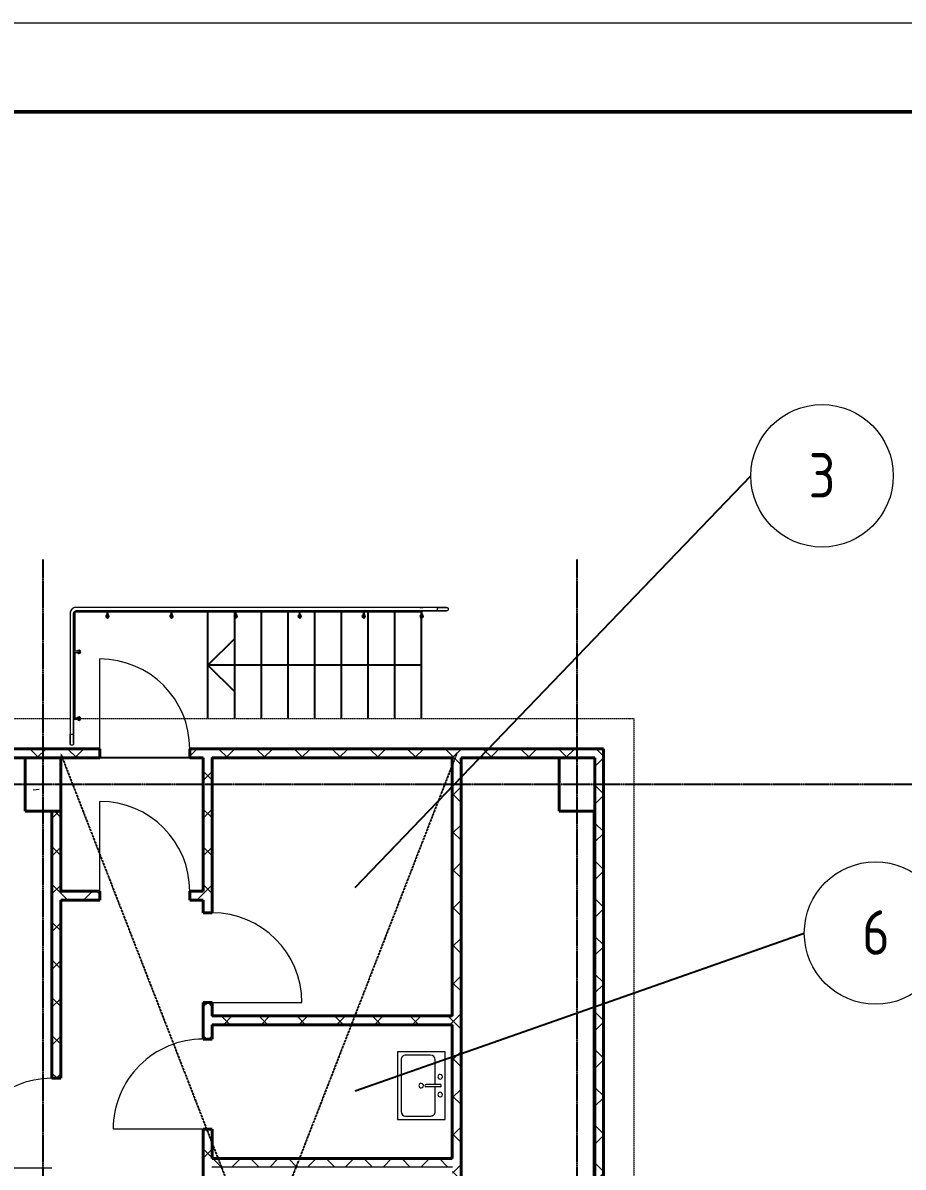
# Model space of a CAD drawing. Header units: millimetres. Extents: x 2140 to 223837, y 2113 to 170313.
# Drawn here: x 105937 to 115827, y 157460 to 170313 of the extents above; entities that cross this region are included whole.
import ezdxf

# ---------------------------------------------------------------- set-up
doc = ezdxf.new("R2010")
doc.units = ezdxf.units.MM
doc.linetypes.add('ADSK_Штриховая_ш3 п1_5', pattern=[4.5, 3, -1.5])
doc.linetypes.add('Линия сетки', pattern=[22.225, 12.7, -3.175, 3.175, -3.175])
for name, color, linetype, lineweight in [('A-AREA-IDEN', 7, 'Continuous', 20), ('A-DOOR', 7, 'Continuous', 18), ('G-ANNO-TTLB', 7, 'Continuous', 30), ('G-ANNO-TTLB-THIN', 7, 'Continuous', 20), ('P-SANR-FIXT', 7, 'Continuous', 18), ('S-COLS', 7, 'Continuous', 18), ('Балясины', 7, 'Continuous', 18), ('Верхние поручни', 7, 'Continuous', 18), ('Ограждение', 7, 'Continuous', 18), ('Ограничения', 7, 'Continuous', 18)]:
    doc.layers.add(name, color=color, linetype=linetype, lineweight=lineweight)
doc.layers.add('Стены', color=7, linetype='Continuous')
doc.styles.add('GOST Common', font='', dxfattribs={"width": 0.9, "height": 500})
doc.styles.get('GOST Common').set_extended_font_data('GOST Common')
pattern_1 = [(45, (61770, 82517.75), (-502.8943, 502.8943), []), (45, (61770, 83279.75), (-502.8943, 502.8943), [])]
pattern_2 = [(45, (61770, 82517.75), (-212.132, 212.132), []), (135, (61770, 82517.75), (-212.132, -212.132), [])]

# ---------------------------------------------------------------- blocks, each defined once
blk = doc.blocks.new('_Лист АР - А1К-736802-План на отм_ 0_000')
at = {"layer": 'G-ANNO-TTLB', "lineweight": 50}
blk.add_line((-197, 687.5), (-766, 687.5), dxfattribs=at)
at = {"layer": 'G-ANNO-TTLB-THIN'}
blk.add_line((-786, 692.5), (-192, 692.5), dxfattribs=at)
blk = doc.blocks.new('Сборный железобетон-Колонна 1 - 600x400-V24-В_АР_ПЭ_01 Этаж')
at = {"layer": 'S-COLS', "lineweight": 9}
h = blk.add_hatch(dxfattribs=at)
h.set_pattern_fill('FP_24', color=256, style=0, pattern_type=2)
h.set_pattern_definition([(320, (-77152.2, 42276.9), (-127.512, -1457.472), [152.4, -1676.4]), (265, (-77152.2, 42276.9), (1528.454, 281.942), [121.92, -1341.12]), (10.451, (-77162.8, 42155.4), (1400.933, -1175.541), [129.52, -1424.72]), (316.184, (-76745.8, 42276.9), (-336.342, -2168.632), [228.6, -2514.6]), (6.636, (-76773.8, 42096.2), (1979.42, -1899.22), [194.28, -2137.08]), (261.184, (-76745.8, 42277), (1979.4, -1899.24), [182.88, -2011.68]), (291, (-76847.4, 42073.7), (-818.121, -1212.915), [152.4, -1676.4]), (236, (-76847.4, 42073.7), (1473.504, -494.417), [121.92, -1341.12]), (341.451, (-76915.6, 41972.6), (655.37, -1707.337), [129.52, -1424.72]), (307.5, (-77152.2, 42276.9), (676.4402, -24.7094), [67.056, -1257.808, 67.056, -2640.584]), (307.5, (-77152.2, 42276.9), (676.4402, -24.7094), [-1391.92, -1294.384, 67.056, -1279.144]), (277.5, (-77152.2, 42276.9), (801.444, -534.558), [67.056, -709.168, 67.056, -1740.408]), (277.5, (-77152.2, 42276.9), (801.444, -534.558), [-843.28, -1227.328, 67.056, -446.024]), (237.5, (-77152.2, 42730.04), (-45.8312, -1084.7275), [67.056, -440.944, 67.056, -3621.024]), (237.5, (-77152.2, 42730.04), (-45.8312, -1084.7275), [-575.056, -1517.904, 67.056, -2036.064]), (227.5, (-77152.2, 42933.2), (203.414, -1185.035), [67.056, -593.344, 67.056, -2479.04]), (227.5, (-77152.2, 42933.2), (203.414, -1185.035), [-727.456, -985.52, 67.056, -1426.464])])
h.paths.add_polyline_path([(-325, 215), (-325, -175), (275, -175), (275, 225), (-325, 225)], flags=0)
at = {"layer": 'S-COLS', "lineweight": 40}
for p, q in [((275, 225), (-325, 225)), ((-325, 225), (-325, 215)), ((-325, 215), (-325, -165)), ((275, 215), (275, 225)), ((275, -165), (275, 215)), ((-325, -165), (-325, -175)), ((-325, -175), (275, -175)), ((275, -175), (275, -165))]:
    blk.add_line(p, q, dxfattribs=at)
blk = doc.blocks.new('Сборный железобетон-Колонна 1 - 600x400-V25-В_АР_ПЭ_01 Этаж')
at = {"layer": 'S-COLS', "lineweight": 9}
h = blk.add_hatch(dxfattribs=at)
h.set_pattern_fill('FP_25', color=256, style=0, pattern_type=2)
h.set_pattern_definition([(320, (-77152.2, 48276.9), (-127.512, -1457.472), [152.4, -1676.4]), (265, (-77152.2, 48276.9), (1528.454, 281.942), [121.92, -1341.12]), (10.451, (-77162.8, 48155.4), (1400.933, -1175.541), [129.52, -1424.72]), (316.184, (-76745.8, 48276.9), (-336.342, -2168.632), [228.6, -2514.6]), (6.636, (-76773.8, 48096.2), (1979.42, -1899.22), [194.28, -2137.08]), (261.184, (-76745.8, 48277), (1979.4, -1899.24), [182.88, -2011.68]), (291, (-76847.4, 48073.7), (-818.121, -1212.915), [152.4, -1676.4]), (236, (-76847.4, 48073.7), (1473.504, -494.417), [121.92, -1341.12]), (341.451, (-76915.6, 47972.6), (655.37, -1707.337), [129.52, -1424.72]), (307.5, (-77152.2, 48276.9), (676.4402, -24.7094), [67.056, -1257.808, 67.056, -2640.584]), (307.5, (-77152.2, 48276.9), (676.4402, -24.7094), [-1391.92, -1294.384, 67.056, -1279.144]), (277.5, (-77152.2, 48276.9), (801.444, -534.558), [67.056, -709.168, 67.056, -1740.408]), (277.5, (-77152.2, 48276.9), (801.444, -534.558), [-843.28, -1227.328, 67.056, -446.024]), (237.5, (-77152.2, 48730.04), (-45.8312, -1084.7275), [67.056, -440.944, 67.056, -3621.024]), (237.5, (-77152.2, 48730.04), (-45.8312, -1084.7275), [-575.056, -1517.904, 67.056, -2036.064]), (227.5, (-77152.2, 48933.2), (203.414, -1185.035), [67.056, -593.344, 67.056, -2479.04]), (227.5, (-77152.2, 48933.2), (203.414, -1185.035), [-727.456, -985.52, 67.056, -1426.464])])
h.paths.add_polyline_path([(-325, 225), (-325, -175), (275, -175), (275, 225)], flags=0)
at = {"layer": 'S-COLS', "lineweight": 40}
for p, q in [((275, 225), (-325, 225)), ((-325, 225), (-325, 215)), ((-325, 215), (-325, -165)), ((275, 215), (275, 225)), ((275, -165), (275, 215)), ((-325, -165), (-325, -175)), ((-325, -175), (275, -175)), ((275, -175), (275, -165))]:
    blk.add_line(p, q, dxfattribs=at)
blk = doc.blocks.new('Наружная дверь 1-Навесная - 24698-81 - ДН21-10А ГОСТ 24698-81-555611-В_АР_ПЭ_01 Этаж')
at = {"layer": 'A-DOOR'}
blk.add_line((515, -50), (515, -1060), dxfattribs=at)
blk.add_arc((515, -50), 1010, 180, 270, dxfattribs=at)
blk = doc.blocks.new('Наружная дверь 1-Навесная - 24698-81 - ДН21-10АЛ ГОСТ 24698-81-555615-В_АР_ПЭ_01 Этаж')
at = {"layer": 'A-DOOR'}
blk.add_line((-495, -50), (-495, -1060), dxfattribs=at)
blk.add_arc((-495, -50), 1010, 270, 360, dxfattribs=at)
blk = doc.blocks.new('Ограждение - D40 доп поручень 700-V140-В_АР_ПЭ_01 Этаж')
at = {"layer": 'Балясины'}
for p, q in [((-27, 7), (-62, 7)), ((-19, 7), (-53, 7)), ((-61, -7), (-27, -7)), ((-53, -7), (-20, -7))]:
    blk.add_line(p, q, dxfattribs=at)
at = {"layer": 'Балясины', "flags": 128}
for points in [[(-61, 7), (-60, 7), (-59, 7), (-58, 7), (-57, 7), (-56, 7), (-55, 7), (-54, 7), (-53, 7)], [(0, 7), (0, 7), (0, 7), (0, 7), (0, 7), (-1, 7), (-1, 7), (-1, 7), (-1, 7), (-2, 7), (-2, 7), (-3, 7), (-3, 7), (-4, 7), (-4, 7), (-5, 7), (-5, 7), (-6, 7), (-7, 7), (-7, 7), (-8, 7), (-9, 7), (-10, 7), (-11, 7), (-11, 7), (-12, 7), (-13, 7), (-14, 7), (-15, 7), (-16, 7), (-17, 7), (-18, 7), (-19, 7), (-20, 7), (-21, 7), (-22, 7), (-23, 7), (-24, 7), (-25, 7), (-26, 7), (-27, 7)], [(-53, -7), (-54, -7), (-55, -7), (-57, -7), (-58, -7), (-59, -7), (-60, -7), (-61, -7)], [(-27, -7), (-26, -7), (-25, -7), (-23, -7), (-22, -7), (-21, -7), (-20, -7), (-19, -7), (-18, -7), (-17, -7), (-16, -7), (-15, -7), (-14, -7), (-13, -7), (-13, -7), (-12, -7), (-11, -7), (-10, -7), (-9, -7), (-8, -7), (-8, -7), (-7, -7), (-6, -7), (-5, -7), (-5, -7), (-4, -7), (-4, -7), (-3, -7), (-3, -7), (-2, -7), (-2, -7), (-1, -7), (-1, -7), (-1, -7), (-1, -7), (0, -7), (0, -7), (0, -7), (0, -7), (0, -7)]]:
    blk.add_lwpolyline(points, dxfattribs=at)
at = {"layer": 'Балясины'}
for radius, start, end in [(20, 360, 165), (6.67, 90, 135), (6.67, 270, 90), (20, 199.6343, 360)]:
    blk.add_arc((0, 0), radius, start, end, dxfattribs=at)
blk.add_open_spline([(-19, 7), (-19, 7), (-19, 6), (-19, 6), (-19, 6), (-19, 6)], degree=3, knots=[0.5555556, 0.5555556, 0.5555556, 0.5555556, 0.5833333, 0.6527778, 0.6666667, 0.6666667, 0.6666667, 0.6666667], dxfattribs=at)
blk = doc.blocks.new('Ограждение - D40 доп поручень 700-735061-В_АР_ПЭ_01 Этаж')
at = {"layer": 'Балясины'}
for p, q in [((-27, 7), (-60, 7)), ((-19, 7), (-53, 7)), ((-60, -7), (-27, -7)), ((-53, -7), (-20, -7))]:
    blk.add_line(p, q, dxfattribs=at)
at = {"layer": 'Балясины', "flags": 128}
for points in [[(-60, 7), (-59, 7), (-58, 7), (-57, 7), (-56, 7), (-55, 7), (-54, 7), (-53, 7)], [(0, 7), (0, 7), (0, 7), (0, 7), (0, 7), (-1, 7), (-1, 7), (-1, 7), (-1, 7), (-2, 7), (-2, 7), (-3, 7), (-3, 7), (-4, 7), (-4, 7), (-5, 7), (-5, 7), (-6, 7), (-7, 7), (-7, 7), (-8, 7), (-9, 7), (-10, 7), (-11, 7), (-11, 7), (-12, 7), (-13, 7), (-14, 7), (-15, 7), (-16, 7), (-17, 7), (-18, 7), (-19, 7), (-20, 7), (-21, 7), (-22, 7), (-23, 7), (-24, 7), (-25, 7), (-26, 7), (-27, 7)], [(-53, -7), (-54, -7), (-55, -7), (-57, -7), (-58, -7), (-59, -7), (-60, -7)], [(-27, -7), (-26, -7), (-25, -7), (-23, -7), (-22, -7), (-21, -7), (-20, -7), (-19, -7), (-18, -7), (-17, -7), (-16, -7), (-15, -7), (-14, -7), (-13, -7), (-13, -7), (-12, -7), (-11, -7), (-10, -7), (-9, -7), (-8, -7), (-8, -7), (-7, -7), (-6, -7), (-5, -7), (-5, -7), (-4, -7), (-4, -7), (-3, -7), (-3, -7), (-2, -7), (-2, -7), (-1, -7), (-1, -7), (-1, -7), (-1, -7), (0, -7), (0, -7), (0, -7), (0, -7), (0, -7)]]:
    blk.add_lwpolyline(points, dxfattribs=at)
at = {"layer": 'Балясины'}
for radius, start, end in [(20, 360, 165), (6.67, 90, 135), (6.67, 270, 90), (20, 199.6343, 360)]:
    blk.add_arc((0, 0), radius, start, end, dxfattribs=at)
blk.add_open_spline([(-19, 7), (-19, 7), (-19, 6), (-19, 6), (-19, 6), (-19, 6)], degree=3, knots=[0.5555556, 0.5555556, 0.5555556, 0.5555556, 0.5833333, 0.6527778, 0.6666667, 0.6666667, 0.6666667, 0.6666667], dxfattribs=at)
blk = doc.blocks.new('Ограждение - D40 доп поручень 700-737857-В_АР_ПЭ_01 Этаж')
at = {"layer": 'Балясины'}
for p, q in [((-27, 7), (-60, 7)), ((-19, 7), (-53, 7)), ((-60, -7), (-27, -7)), ((-53, -7), (-20, -7))]:
    blk.add_line(p, q, dxfattribs=at)
at = {"layer": 'Балясины', "flags": 128}
for points in [[(-60, 7), (-59, 7), (-58, 7), (-57, 7), (-56, 7), (-55, 7), (-54, 7), (-53, 7)], [(0, 7), (0, 7), (0, 7), (0, 7), (0, 7), (-1, 7), (-1, 7), (-1, 7), (-1, 7), (-2, 7), (-2, 7), (-3, 7), (-3, 7), (-4, 7), (-4, 7), (-5, 7), (-5, 7), (-6, 7), (-7, 7), (-7, 7), (-8, 7), (-9, 7), (-10, 7), (-11, 7), (-11, 7), (-12, 7), (-13, 7), (-14, 7), (-15, 7), (-16, 7), (-17, 7), (-18, 7), (-19, 7), (-20, 7), (-21, 7), (-22, 7), (-23, 7), (-24, 7), (-25, 7), (-26, 7), (-27, 7)], [(-53, -7), (-54, -7), (-55, -7), (-57, -7), (-58, -7), (-59, -7), (-60, -7)], [(-27, -7), (-26, -7), (-25, -7), (-23, -7), (-22, -7), (-21, -7), (-20, -7), (-19, -7), (-18, -7), (-17, -7), (-16, -7), (-15, -7), (-14, -7), (-13, -7), (-13, -7), (-12, -7), (-11, -7), (-10, -7), (-9, -7), (-8, -7), (-8, -7), (-7, -7), (-6, -7), (-5, -7), (-5, -7), (-4, -7), (-4, -7), (-3, -7), (-3, -7), (-2, -7), (-2, -7), (-1, -7), (-1, -7), (-1, -7), (-1, -7), (0, -7), (0, -7), (0, -7), (0, -7), (0, -7)]]:
    blk.add_lwpolyline(points, dxfattribs=at)
at = {"layer": 'Балясины'}
for radius, start, end in [(20, 360, 165), (6.67, 90, 135), (6.67, 270, 90), (20, 199.6343, 360)]:
    blk.add_arc((0, 0), radius, start, end, dxfattribs=at)
blk.add_open_spline([(-19, 7), (-19, 7), (-19, 6), (-19, 6), (-19, 6), (-19, 6)], degree=3, knots=[0.5555556, 0.5555556, 0.5555556, 0.5555556, 0.5833333, 0.6527778, 0.6666667, 0.6666667, 0.6666667, 0.6666667], dxfattribs=at)
blk = doc.blocks.new('Ограждение - D40 доп поручень 700-737859-В_АР_ПЭ_01 Этаж')
at = {"layer": 'Балясины'}
for p, q in [((-27, 7), (-60, 7)), ((-19, 7), (-53, 7)), ((-60, -7), (-27, -7)), ((-53, -7), (-20, -7))]:
    blk.add_line(p, q, dxfattribs=at)
at = {"layer": 'Балясины', "flags": 128}
for points in [[(-60, 7), (-59, 7), (-58, 7), (-57, 7), (-56, 7), (-55, 7), (-54, 7), (-53, 7)], [(0, 7), (0, 7), (0, 7), (0, 7), (0, 7), (-1, 7), (-1, 7), (-1, 7), (-1, 7), (-2, 7), (-2, 7), (-3, 7), (-3, 7), (-4, 7), (-4, 7), (-5, 7), (-5, 7), (-6, 7), (-7, 7), (-7, 7), (-8, 7), (-9, 7), (-10, 7), (-11, 7), (-11, 7), (-12, 7), (-13, 7), (-14, 7), (-15, 7), (-16, 7), (-17, 7), (-18, 7), (-19, 7), (-20, 7), (-21, 7), (-22, 7), (-23, 7), (-24, 7), (-25, 7), (-26, 7), (-27, 7)], [(-53, -7), (-54, -7), (-55, -7), (-57, -7), (-58, -7), (-59, -7), (-60, -7)], [(-27, -7), (-26, -7), (-25, -7), (-23, -7), (-22, -7), (-21, -7), (-20, -7), (-19, -7), (-18, -7), (-17, -7), (-16, -7), (-15, -7), (-14, -7), (-13, -7), (-13, -7), (-12, -7), (-11, -7), (-10, -7), (-9, -7), (-8, -7), (-8, -7), (-7, -7), (-6, -7), (-5, -7), (-5, -7), (-4, -7), (-4, -7), (-3, -7), (-3, -7), (-2, -7), (-2, -7), (-1, -7), (-1, -7), (-1, -7), (-1, -7), (0, -7), (0, -7), (0, -7), (0, -7), (0, -7)]]:
    blk.add_lwpolyline(points, dxfattribs=at)
at = {"layer": 'Балясины'}
for radius, start, end in [(20, 360, 165), (6.67, 90, 135), (6.67, 270, 90), (20, 199.6343, 360)]:
    blk.add_arc((0, 0), radius, start, end, dxfattribs=at)
blk.add_open_spline([(-19, 7), (-19, 7), (-19, 6), (-19, 6), (-19, 6), (-19, 6)], degree=3, knots=[0.5555556, 0.5555556, 0.5555556, 0.5555556, 0.5833333, 0.6527778, 0.6666667, 0.6666667, 0.6666667, 0.6666667], dxfattribs=at)
blk = doc.blocks.new('Ограждение - D40 доп поручень 700-V175-В_АР_ПЭ_01 Этаж')
at = {"layer": 'Балясины'}
for p, q in [((-27, 7), (-60, 7)), ((-19, 7), (-53, 7)), ((-60, -7), (-27, -7)), ((-53, -7), (-20, -7))]:
    blk.add_line(p, q, dxfattribs=at)
at = {"layer": 'Балясины', "flags": 128}
for points in [[(-60, 7), (-59, 7), (-58, 7), (-57, 7), (-56, 7), (-55, 7), (-54, 7), (-53, 7)], [(0, 7), (0, 7), (0, 7), (0, 7), (0, 7), (-1, 7), (-1, 7), (-1, 7), (-1, 7), (-2, 7), (-2, 7), (-3, 7), (-3, 7), (-4, 7), (-4, 7), (-5, 7), (-5, 7), (-6, 7), (-7, 7), (-7, 7), (-8, 7), (-9, 7), (-10, 7), (-11, 7), (-11, 7), (-12, 7), (-13, 7), (-14, 7), (-15, 7), (-16, 7), (-17, 7), (-18, 7), (-19, 7), (-20, 7), (-21, 7), (-22, 7), (-23, 7), (-24, 7), (-25, 7), (-26, 7), (-27, 7)], [(-53, -7), (-54, -7), (-55, -7), (-57, -7), (-58, -7), (-59, -7), (-60, -7)], [(-27, -7), (-26, -7), (-25, -7), (-23, -7), (-22, -7), (-21, -7), (-20, -7), (-19, -7), (-18, -7), (-17, -7), (-16, -7), (-15, -7), (-14, -7), (-13, -7), (-13, -7), (-12, -7), (-11, -7), (-10, -7), (-9, -7), (-8, -7), (-8, -7), (-7, -7), (-6, -7), (-5, -7), (-5, -7), (-4, -7), (-4, -7), (-3, -7), (-3, -7), (-2, -7), (-2, -7), (-1, -7), (-1, -7), (-1, -7), (-1, -7), (0, -7), (0, -7), (0, -7), (0, -7), (0, -7)]]:
    blk.add_lwpolyline(points, dxfattribs=at)
at = {"layer": 'Балясины'}
for radius, start, end in [(20, 360, 165), (6.67, 90, 135), (6.67, 270, 90), (20, 199.6343, 360)]:
    blk.add_arc((0, 0), radius, start, end, dxfattribs=at)
blk.add_open_spline([(-19, 7), (-19, 7), (-19, 6), (-19, 6), (-19, 6), (-19, 6)], degree=3, knots=[0.5555556, 0.5555556, 0.5555556, 0.5555556, 0.5833333, 0.6527778, 0.6666667, 0.6666667, 0.6666667, 0.6666667], dxfattribs=at)
blk = doc.blocks.new('Ограждение - Ограждение-746604-В_АР_ПЭ_01 Этаж')
for name, p, rotation in [('Ограждение - D40 доп поручень 700-735061-В_АР_ПЭ_01 Этаж', (42977, 79017), 270), ('Ограждение - D40 доп поручень 700-735061-В_АР_ПЭ_01 Этаж', (43697, 79017), 270), ('Ограждение - D40 доп поручень 700-V175-В_АР_ПЭ_01 Этаж', (44417, 79017), 269.9999999999996), ('Ограждение - D40 доп поручень 700-737859-В_АР_ПЭ_01 Этаж', (45137, 79017), 269.9999999999996), ('Ограждение - D40 доп поручень 700-737857-В_АР_ПЭ_01 Этаж', (45857, 79017), 269.9999999999996), ('Ограждение - D40 доп поручень 700-V140-В_АР_ПЭ_01 Этаж', (46507, 79017), 269.9999999999996)]:
    blk.add_blockref(name, p, dxfattribs=dict(rotation=rotation))
for p in [(42657, 78617), (42657, 77867)]:
    blk.add_blockref('Ограждение - D40 доп поручень 700-735061-В_АР_ПЭ_01 Этаж', p)
blk = doc.blocks.new('Тип верхнего поручня - Верхний поручень_Внутренний_-746671-В_АР_ПЭ_01 Этаж')
at = {"layer": 'Верхние поручни'}
for p, q in [((42557, 79047), (42557, 77867)), ((42597, 77867), (42597, 79047)), ((44095, 79117), (42627, 79117)), ((42627, 79077), (44095, 79077)), ((46487, 79117), (44109, 79117)), ((44109, 79077), (46487, 79077)), ((46687, 79117), (46519, 79117)), ((46519, 79077), (46687, 79077)), ((42557, 77867), (42557, 77687)), ((42597, 77687), (42597, 77867))]:
    blk.add_line(p, q, dxfattribs=at)
at = {"layer": 'Верхние поручни', "flags": 128}
for points in [[(42627, 79117), (42624, 79117), (42621, 79117), (42619, 79117), (42616, 79116), (42613, 79116), (42610, 79115), (42608, 79114), (42605, 79114), (42602, 79113), (42600, 79112), (42597, 79111), (42595, 79109), (42592, 79108), (42590, 79106), (42587, 79105), (42585, 79103), (42583, 79102), (42581, 79100), (42579, 79098), (42577, 79096), (42575, 79094), (42573, 79092), (42571, 79090), (42570, 79087), (42568, 79085), (42567, 79083), (42565, 79080), (42564, 79078), (42563, 79075), (42562, 79073), (42561, 79070), (42560, 79067), (42559, 79065), (42558, 79062), (42558, 79059), (42558, 79056), (42557, 79054), (42557, 79051), (42557, 79048), (42557, 79047)], [(42597, 79047), (42597, 79048), (42597, 79050), (42597, 79051), (42597, 79052), (42598, 79053), (42598, 79054), (42598, 79055), (42598, 79057), (42599, 79058), (42599, 79059), (42600, 79060), (42600, 79061), (42601, 79062), (42601, 79063), (42602, 79064), (42603, 79065), (42604, 79066), (42604, 79067), (42605, 79068), (42606, 79069), (42607, 79070), (42608, 79070), (42609, 79071), (42610, 79072), (42611, 79072), (42612, 79073), (42613, 79074), (42614, 79074), (42615, 79075), (42616, 79075), (42617, 79076), (42618, 79076), (42619, 79076), (42621, 79077), (42622, 79077), (42623, 79077), (42624, 79077), (42625, 79077), (42627, 79077), (42627, 79077)], [(44109, 79117), (44107, 79117), (44106, 79117), (44105, 79117), (44104, 79117), (44103, 79117), (44102, 79117), (44101, 79117), (44099, 79117), (44098, 79117), (44097, 79117), (44096, 79117), (44095, 79117)], [(44095, 79077), (44096, 79077), (44097, 79077), (44099, 79077), (44100, 79077), (44101, 79077), (44102, 79077), (44103, 79077), (44105, 79077), (44106, 79077), (44107, 79077), (44108, 79077), (44109, 79077)], [(46487, 79117), (46490, 79117), (46493, 79117), (46495, 79117), (46498, 79117), (46500, 79117), (46503, 79117), (46506, 79117), (46509, 79117), (46511, 79117), (46514, 79117), (46517, 79117), (46519, 79117)], [(46519, 79077), (46516, 79077), (46513, 79077), (46510, 79077), (46508, 79077), (46505, 79077), (46502, 79077), (46499, 79077), (46497, 79077), (46494, 79077), (46491, 79077), (46489, 79077), (46487, 79077)]]:
    blk.add_lwpolyline(points, dxfattribs=at)
blk = doc.blocks.new('Тип верхнего поручня - D40 шаг 200-140673-В_АР_ПЭ_01 Этаж')
at = {"layer": 'Ограничения', "flags": 128}
for points in [[(0, 20), (4, 20), (8, 20), (12, 20), (16, 20), (20, 20), (24, 20), (28, 20), (31, 20), (35, 20), (39, 20), (43, 20), (46, 20), (50, 20), (53, 20), (56, 20), (60, 20), (63, 20), (66, 20), (69, 20), (72, 20), (74, 20), (77, 20), (80, 20), (82, 20), (84, 20), (86, 20), (88, 20), (90, 20), (92, 20), (93, 20), (95, 20), (96, 20), (97, 20), (98, 20), (99, 20), (99, 20), (100, 20), (100, 20), (100, 20), (100, 20)], [(100, 20), (100, 20), (100, 20), (99, 20), (99, 20), (98, 20), (97, 20), (96, 20), (95, 20), (94, 20), (92, 20), (90, 20), (89, 20), (87, 20), (85, 20), (83, 20), (80, 20), (78, 20), (75, 20), (72, 20), (70, 20), (67, 20), (64, 20), (61, 20), (57, 20), (54, 20), (51, 20), (47, 20), (44, 20), (40, 20), (36, 20), (32, 20), (29, 20), (25, 20), (21, 20), (17, 20), (13, 20), (9, 20), (5, 20), (1, 20), (0, 20)], [(100, 20), (101, 20), (102, 20), (102, 20), (103, 20), (104, 20), (105, 19), (106, 19), (106, 19), (107, 19), (108, 18), (109, 18), (109, 18), (110, 17), (111, 17), (111, 17), (112, 16), (113, 16), (113, 15), (114, 14), (114, 14), (115, 13), (115, 13), (116, 12), (116, 11), (117, 11), (117, 10), (118, 9), (118, 9), (118, 8), (119, 7), (119, 6), (119, 6), (119, 5), (120, 4), (120, 3), (120, 3), (120, 2), (120, 1), (120, 0), (120, 0)], [(0, -20), (4, -20), (8, -20), (12, -20), (16, -20), (20, -20), (24, -20), (28, -20), (31, -20), (35, -20), (39, -20), (43, -20), (46, -20), (50, -20), (53, -20), (56, -20), (60, -20), (63, -20), (66, -20), (69, -20), (72, -20), (74, -20), (77, -20), (80, -20), (82, -20), (84, -20), (86, -20), (88, -20), (90, -20), (92, -20), (93, -20), (95, -20), (96, -20), (97, -20), (98, -20), (99, -20), (99, -20), (100, -20), (100, -20), (100, -20), (100, -20)], [(100, -20), (100, -20), (100, -20), (99, -20), (99, -20), (98, -20), (97, -20), (96, -20), (95, -20), (94, -20), (92, -20), (90, -20), (89, -20), (87, -20), (85, -20), (83, -20), (80, -20), (78, -20), (75, -20), (72, -20), (70, -20), (67, -20), (64, -20), (61, -20), (57, -20), (54, -20), (51, -20), (47, -20), (44, -20), (40, -20), (36, -20), (32, -20), (29, -20), (25, -20), (21, -20), (17, -20), (13, -20), (9, -20), (5, -20), (1, -20), (0, -20)], [(120, 0), (120, -1), (120, -2), (120, -2), (120, -3), (120, -4), (119, -5), (119, -6), (119, -6), (119, -7), (118, -8), (118, -9), (118, -9), (117, -10), (117, -11), (117, -11), (116, -12), (116, -13), (115, -13), (114, -14), (114, -14), (113, -15), (113, -15), (112, -16), (111, -16), (111, -17), (110, -17), (109, -18), (109, -18), (108, -18), (107, -19), (106, -19), (106, -19), (105, -19), (104, -20), (103, -20), (103, -20), (102, -20), (101, -20), (100, -20), (100, -20)]]:
    blk.add_lwpolyline(points, dxfattribs=at)
blk = doc.blocks.new('Тип верхнего поручня - Верхний поручень_Внутренний_-V174-В_АР_ПЭ_01 Этаж')
at = {"layer": 'Ограждение'}
for p, q in [((42557, 79047), (42557, 77687)), ((42597, 79047), (42597, 77687)), ((44095, 79117), (42627, 79117)), ((44095, 79077), (42627, 79077)), ((44117, 79117), (44095, 79117)), ((44117, 79077), (44095, 79077)), ((46496, 79117), (44117, 79117)), ((46496, 79077), (44117, 79077)), ((46519, 79117), (46496, 79117)), ((46519, 79077), (46496, 79077)), ((46687, 79117), (46519, 79117)), ((46687, 79077), (46519, 79077)), ((46687, 79077), (46687, 79117)), ((42597, 77687), (42557, 77687))]:
    blk.add_line(p, q, dxfattribs=at)
for radius in [70, 30]:
    blk.add_arc((42627, 79047), radius, 90, 180, dxfattribs=at)
blk = doc.blocks.new('Кухонная мойка-Одиночная - 760 x 535 мм-801065-В_АР_ПЭ_01 Этаж')
at = {"layer": 'P-SANR-FIXT'}
for p, q in [((396, 270), (-364, 270)), ((-364, 270), (-364, -265)), ((396, -265), (396, 270)), ((3, 156), (-275, 156)), ((3, 213), (3, 53)), ((28, 213), (28, 53)), ((307, 156), (28, 156)), ((-326, 105), (-326, -176)), ((358, -176), (358, 105)), ((-275, -227), (307, -227)), ((-364, -265), (396, -265))]:
    blk.add_line(p, q, dxfattribs=at)
for centre, radius, start, end in [((-275, 105), 50.8, 90, 180), ((-84, 213), 25.4, 360, 180), ((-84, 213), 25.4, 180, 360), ((16, 213), 12.7, 360, 180), ((116, 213), 25.4, 360, 180), ((116, 213), 25.4, 180, 360), ((307, 105), 50.8, 360, 90), ((16, 0), 25.4, 360, 180), ((16, 0), 25.4, 180, 0), ((16, 53), 12.7, 180, 0), ((-275, -176), 50.8, 180, 270), ((307, -176), 50.8, 270, 0)]:
    blk.add_arc(centre, radius, start, end, dxfattribs=at)
blk = doc.blocks.new('ADSK_Марка_Помещение_ОдноЗначение - Номер-247393-В_АР_ПЭ_01 Этаж')
at = {"layer": 'A-AREA-IDEN'}
blk.add_circle((0, 0), 4, dxfattribs=at)
blk = doc.blocks.new('Помещение')
at = {"lineweight": 9}
h = blk.add_hatch(dxfattribs=at)
h.set_pattern_fill('FP_99', color=256, style=0, pattern_type=2)
h.set_pattern_definition(pattern_2)
h.paths.add_polyline_path([(110319.9036, 159946.9347), (110319.9036, 160042.9347), (105671.9036, 160042.9347), (105671.9036, 159946.9347), (110223.9036, 159946.9347)], flags=0)
h.paths.add_polyline_path([(104123.9036, 159946.9347), (104661.9036, 159946.9347), (104661.9036, 160042.9347), (102521.9036, 160042.9347), (102521.9036, 159946.9347), (103749.0664, 159946.9347)], flags=0)
h.paths.add_polyline_path([(91626.8337, 159946.9347), (93521.9036, 159946.9347), (93521.9036, 160042.9347), (90521.9036, 160042.9347), (90521.9036, 159946.9347)], flags=0)
h.paths.add_polyline_path([(99521.9036, 159946.9347), (99521.9036, 160042.9347), (96521.9036, 160042.9347), (96521.9036, 159946.9347), (98553.8238, 159946.9347)], flags=0)
h.paths.add_polyline_path([(84521.9036, 159946.9347), (87521.9036, 159946.9347), (87521.9036, 160042.9347), (84521.9036, 160042.9347)], flags=0)
h.paths.add_polyline_path([(79504.601, 159946.9347), (81521.9036, 159946.9347), (81521.9036, 160042.9347), (78521.9036, 160042.9347), (78521.9036, 159946.9347)], flags=0)
h.paths.add_polyline_path([(74309.3584, 159946.9347), (75521.9036, 159946.9347), (75521.9036, 160042.9347), (72521.9036, 160042.9347), (72521.9036, 159946.9347), (72577.6109, 159946.9347)], flags=0)
h.paths.add_polyline_path([(69521.9036, 159946.9347), (69521.9036, 160042.9347), (66521.9036, 160042.9347), (66521.9036, 159946.9347), (69114.1158, 159946.9347)], flags=0)
h.paths.add_polyline_path([(63521.9036, 159946.9347), (63521.9036, 160042.9347), (60521.9036, 160042.9347), (60521.9036, 159946.9347), (62187.1257, 159946.9347)], flags=0)
h.paths.add_polyline_path([(48521.9036, 159946.9347), (51521.9036, 159946.9347), (51521.9036, 160042.9347), (48521.9036, 160042.9347)], flags=0)
h.paths.add_polyline_path([(54521.9036, 159946.9347), (57521.9036, 159946.9347), (57521.9036, 160042.9347), (54521.9036, 160042.9347)], flags=0)
h.paths.add_polyline_path([(39521.9036, 159946.9347), (39521.9036, 160042.9347), (21941.9036, 160042.9347), (21941.9036, 159946.9347), (37942.6603, 159946.9347)], flags=0)
h.paths.add_polyline_path([(42521.9036, 159946.9347), (45521.9036, 159946.9347), (45521.9036, 160042.9347), (42521.9036, 160042.9347)], flags=0)
h.paths.add_polyline_path([(17321.9036, 159946.9347), (17321.9036, 160042.9347), (13817.9036, 160042.9347), (13817.9036, 159969.9347), (13721.9036, 159969.9347), (13723.9036, 159946.9347), (17161.69, 159946.9347)], flags=0)
h.paths.add_polyline_path([(18331.9036, 159946.9347), (20931.9036, 159946.9347), (20931.9036, 160042.9347), (18331.9036, 160042.9347)], flags=0)
h = blk.add_hatch(dxfattribs=at)
h.set_pattern_fill('FP_98', color=256, style=0, pattern_type=2)
h.set_pattern_definition(pattern_1)
h.paths.add_polyline_path([(110319.9036, 160042.9347), (110319.9036, 160044.9347), (107212.5615, 160042.9347)], flags=0)
h.paths.add_polyline_path([(104661.9036, 160042.9347), (104661.9036, 160044.9347), (104614.9402, 160042.9347)], flags=0)
h.paths.add_polyline_path([(87521.9036, 160042.9347), (87521.9036, 160044.9347), (86431.5911, 160042.9347)], flags=0)
h.paths.add_polyline_path([(69521.9036, 160042.9347), (69521.9036, 160044.9347), (69501.6241, 160042.9347)], flags=0)
h.paths.add_polyline_path([(63521.9036, 160042.9347), (63521.9036, 160044.9347), (62187.1257, 160042.9347)], flags=0)
h.paths.add_polyline_path([(57521.9036, 160042.9347), (57521.9036, 160044.9347), (56991.8832, 160042.9347)], flags=0)
h.paths.add_polyline_path([(51521.9036, 160042.9347), (51521.9036, 160044.9347), (51501.6241, 160042.9347)], flags=0)
h.paths.add_polyline_path([(39521.9036, 160042.9347), (39521.9036, 160044.9347), (37942.6603, 160042.9347)], flags=0)
h.paths.add_polyline_path([(20931.9036, 160042.9347), (20931.9036, 160044.9347), (20625.1851, 160042.9347)], flags=0)
h = blk.add_hatch(dxfattribs=at)
h.set_pattern_fill('FP_98', color=256, style=0, pattern_type=2)
h.set_pattern_definition(pattern_1)
h.paths.add_polyline_path([(110319.9036, 38644.9347), (110321.9036, 38644.9347), (110319.9036, 41018.0195)], flags=0)
h.paths.add_polyline_path([(110319.9036, 51294.9347), (110321.9036, 51294.9347), (110319.9036, 52936.881)], flags=0)
h.paths.add_polyline_path([(110319.9036, 97234.9347), (110321.9036, 97234.9347), (110319.9036, 97334.6401)], flags=0)
h.paths.add_polyline_path([(110319.9036, 144494.9347), (110321.9036, 144494.9347), (110319.9036, 144794.9347)], flags=0)
h.paths.add_polyline_path([(110319.9036, 159946.9347), (110321.9036, 159946.9347), (110319.9036, 160042.9347)], flags=0)
h = blk.add_hatch(dxfattribs=at)
h.set_pattern_fill('FP_98', color=256, style=0, pattern_type=2)
h.set_pattern_definition(pattern_1)
h.paths.add_polyline_path([(108621.9036, 159944.9347), (108621.9036, 159946.9347), (107212.5615, 159944.9347)], flags=0)
h.paths.add_polyline_path([(110221.9036, 159944.9347), (110223.9036, 159946.9347), (110211.9036, 159944.9347)], flags=0)
h.paths.add_polyline_path([(105821.9036, 159944.9347), (105823.9036, 159946.9347), (105671.9036, 159944.9347)], flags=0)
h.paths.add_polyline_path([(87521.9036, 159944.9347), (87521.9036, 159946.9347), (86431.5911, 159944.9347)], flags=0)
h.paths.add_polyline_path([(63521.9036, 159944.9347), (63521.9036, 159946.9347), (62221.9036, 159944.9347)], flags=0)
h.paths.add_polyline_path([(51521.9036, 159944.9347), (51521.9036, 159946.9347), (50221.9036, 159944.9347)], flags=0)
h.paths.add_polyline_path([(45521.9036, 159944.9347), (45521.9036, 159946.9347), (44869.6505, 159944.9347)], flags=0)
h.paths.add_polyline_path([(39521.9036, 159944.9347), (39521.9036, 159946.9347), (38221.9036, 159944.9347)], flags=0)
h.paths.add_polyline_path([(20931.9036, 159944.9347), (20931.9036, 159946.9347), (20625.1851, 159944.9347)], flags=0)
h = blk.add_hatch(dxfattribs=at)
h.set_pattern_fill('FP_99', color=256, style=0, pattern_type=2)
h.set_pattern_definition(pattern_2)
h.paths.add_polyline_path([(105919.9036, 150592.9347), (105919.9036, 154284.9347), (105823.9036, 154284.9347), (105823.9036, 150592.9347)], flags=0)
h.paths.add_polyline_path([(105823.9036, 155194.9347), (105919.9036, 155194.9347), (105919.9036, 155774.9347), (105823.9036, 155774.9347), (105823.9036, 155439.0899)], flags=0)
h.paths.add_polyline_path([(105823.9036, 156784.9347), (105919.9036, 156784.9347), (105919.9036, 157194.9347), (105823.9036, 157194.9347)], flags=0)
h.paths.add_polyline_path([(105919.9036, 158204.9347), (105919.9036, 159946.9347), (105823.9036, 159944.9347), (105823.9036, 158204.9347)], flags=0)
h = blk.add_hatch(dxfattribs=at)
h.set_pattern_fill('FP_99', color=256, style=0, pattern_type=2)
h.set_pattern_definition(pattern_2)
h.paths.add_polyline_path([(108623.9036, 148542.9347), (108719.9036, 148544.9347), (108719.9036, 159946.9347), (108623.9036, 159944.9347), (108623.9036, 148544.9347)], flags=0)
h = blk.add_hatch(dxfattribs=at)
h.set_pattern_fill('FP_99', color=256, style=0, pattern_type=2)
h.set_pattern_definition(pattern_2)
h.paths.add_polyline_path([(110319.9036, 33246.9347), (110319.9036, 37634.9347), (110223.9036, 37634.9347), (110223.9036, 33246.9347)], flags=0)
h.paths.add_polyline_path([(110319.9036, 38644.9347), (110319.9036, 42044.9347), (110223.9036, 42044.9347), (110223.9036, 38644.9347)], flags=0)
h.paths.add_polyline_path([(110319.9036, 43054.9347), (110319.9036, 45994.9347), (110223.9036, 45994.9347), (110223.9036, 43054.9347), (110243.1196, 43054.9347)], flags=0)
h.paths.add_polyline_path([(110319.9036, 48494.9347), (110319.9036, 48794.9347), (110223.9036, 48794.9347), (110223.9036, 48494.9347)], flags=0)
h.paths.add_polyline_path([(110319.9036, 51294.9347), (110319.9036, 96224.9347), (110223.9036, 96224.9347), (110223.9036, 51294.9347)], flags=0)
h.paths.add_polyline_path([(110223.9036, 97234.9347), (110319.9036, 97234.9347), (110319.9036, 141994.9347), (110223.9036, 141994.9347), (110223.9036, 97632.6116)], flags=0)
h.paths.add_polyline_path([(110223.9036, 144494.9347), (110319.9036, 144494.9347), (110319.9036, 144794.9347), (110223.9036, 144794.9347)], flags=0)
h.paths.add_polyline_path([(110319.9036, 147294.9347), (110319.9036, 150434.9347), (110223.9036, 150434.9347), (110223.9036, 147294.9347)], flags=0)
h.paths.add_polyline_path([(110319.9036, 151444.9347), (110319.9036, 159946.9347), (110223.9036, 159944.9347), (110223.9036, 151444.9347)], flags=0)
h = blk.add_hatch(dxfattribs=at)
h.set_pattern_fill('FP_99', color=256, style=0, pattern_type=2)
h.set_pattern_definition(pattern_2)
h.paths.add_polyline_path([(104219.9036, 148542.9347), (104219.9036, 155334.9347), (104123.9036, 155334.9347), (104123.9036, 148542.9347)], flags=0)
h.paths.add_polyline_path([(104123.9036, 156344.9347), (104219.9036, 156344.9347), (104219.9036, 159344.9347), (104123.9036, 159344.9347), (104123.9036, 157822.8622)], flags=0)
h = blk.add_hatch(dxfattribs=at)
h.set_pattern_fill('FP_98', color=256, style=0, pattern_type=2)
h.set_pattern_definition(pattern_1)
h.paths.add_polyline_path([(104219.9036, 148544.9347), (104221.9036, 148544.9347), (104219.9036, 150496.9347)], flags=0)
h.paths.add_polyline_path([(104219.9036, 150592.9347), (104221.9036, 150594.9347), (104219.9036, 150671.5453)], flags=0)
h.paths.add_polyline_path([(104219.9036, 156344.9347), (104221.9036, 156344.9347), (104219.9036, 157822.8622)], flags=0)
h.paths.add_polyline_path([(104219.9036, 158442.9347), (104221.9036, 158444.9347), (104219.9036, 159014.7484)], flags=0)
h = blk.add_hatch(dxfattribs=at)
h.set_pattern_fill('FP_99', color=256, style=0, pattern_type=2)
h.set_pattern_definition(pattern_2)
h.paths.add_polyline_path([(104219.9036, 158346.9347), (104661.9036, 158346.9347), (104661.9036, 158442.9347), (104219.9036, 158442.9347)], flags=0)
h.paths.add_polyline_path([(105823.9036, 158346.9347), (105821.9036, 158442.9347), (105671.9036, 158442.9347), (105671.9036, 158346.9347), (105821.9036, 158346.9347)], flags=0)
h = blk.add_hatch(dxfattribs=at)
h.set_pattern_fill('FP_98', color=256, style=0, pattern_type=2)
h.set_pattern_definition(pattern_1)
h.paths.add_polyline_path([(104661.9036, 158442.9347), (104661.9036, 158444.9347), (104221.9036, 158442.9347)], flags=0)
h.paths.add_polyline_path([(105821.9036, 158442.9347), (105821.9036, 158444.9347), (105671.9036, 158442.9347)], flags=0)
h = blk.add_hatch(dxfattribs=at)
h.set_pattern_fill('FP_98', color=256, style=0, pattern_type=2)
h.set_pattern_definition(pattern_1)
h.paths.add_polyline_path([(104661.9036, 158344.9347), (104661.9036, 158346.9347), (104221.9036, 158344.9347)], flags=0)
h = blk.add_hatch(dxfattribs=at)
h.set_pattern_fill('FP_98', color=256, style=0, pattern_type=2)
h.set_pattern_definition(pattern_1)
h.paths.add_polyline_path([(105919.9036, 150594.9347), (105921.9036, 150594.9347), (105919.9036, 150671.5453)], flags=0)
h.paths.add_polyline_path([(105919.9036, 153842.9347), (105921.9036, 153844.9347), (105919.9036, 154247.2038)], flags=0)
h.paths.add_polyline_path([(105919.9036, 155194.9347), (105921.9036, 155194.9347), (105919.9036, 155346.9347)], flags=0)
h.paths.add_polyline_path([(105919.9036, 155442.9347), (105921.9036, 155444.9347), (105919.9036, 155774.9347)], flags=0)
h.paths.add_polyline_path([(105919.9036, 156784.9347), (105921.9036, 156784.9347), (105919.9036, 156946.9347)], flags=0)
h.paths.add_polyline_path([(105919.9036, 157042.9347), (105921.9036, 157044.9347), (105919.9036, 157194.9347)], flags=0)
h = blk.add_hatch(dxfattribs=at)
h.set_pattern_fill('FP_99', color=256, style=0, pattern_type=2)
h.set_pattern_definition(pattern_2)
h.paths.add_polyline_path([(105919.9036, 156946.9347), (108623.9036, 156946.9347), (108621.9036, 157042.9347), (105919.9036, 157042.9347)], flags=0)
h = blk.add_hatch(dxfattribs=at)
h.set_pattern_fill('FP_99', color=256, style=0, pattern_type=2)
h.set_pattern_definition(pattern_2)
h.paths.add_polyline_path([(107212.5615, 155346.9347), (108623.9036, 155346.9347), (108621.9036, 155442.9347), (105919.9036, 155442.9347), (105921.9036, 155346.9347)], flags=0)
for p, q in [((107530.8373, 158487.0401), (111976.0996, 163112.0194)), ((104740.5296, 161584.9347), (104376.9036, 161584.9347)), ((104376.9036, 161584.9347), (104376.9036, 161141.3087)), ((105460.5296, 161584.9347), (104753.2777, 161584.9347)), ((105876.9036, 161584.9347), (105473.2777, 161584.9347)), ((105876.9036, 160384.9347), (105876.9036, 161584.9347)), ((106176.9036, 161584.9347), (105876.9036, 161584.9347)), ((105876.9036, 160384.9347), (105876.9036, 161584.9347)), ((106180.5296, 161584.9347), (106176.9036, 161584.9347)), ((106176.9036, 161550.5519), (106176.9036, 161584.9347)), ((106176.9036, 161550.5519), (106176.9036, 161584.9347)), ((106476.9036, 161584.9347), (106193.2777, 161584.9347)), ((106776.9036, 161584.9347), (106476.9036, 161584.9347)), ((106476.9036, 160384.9347), (106476.9036, 161584.9347)), ((106476.9036, 160384.9347), (106476.9036, 161584.9347)), ((106900.5296, 161584.9347), (106776.9036, 161584.9347)), ((106776.9036, 160384.9347), (106776.9036, 161584.9347)), ((106776.9036, 160384.9347), (106776.9036, 161584.9347)), ((107076.9036, 161584.9347), (106913.2777, 161584.9347)), ((107376.9036, 161584.9347), (107076.9036, 161584.9347)), ((107076.9036, 160384.9347), (107076.9036, 161584.9347)), ((107076.9036, 160384.9347), (107076.9036, 161584.9347)), ((107620.5296, 161584.9347), (107376.9036, 161584.9347)), ((107376.9036, 160384.9347), (107376.9036, 161584.9347)), ((107376.9036, 160384.9347), (107376.9036, 161584.9347)), ((107676.9036, 161584.9347), (107633.2777, 161584.9347)), ((107976.9036, 161584.9347), (107676.9036, 161584.9347)), ((107676.9036, 160384.9347), (107676.9036, 161584.9347)), ((107676.9036, 160384.9347), (107676.9036, 161584.9347)), ((108270.5296, 161584.9347), (107976.9036, 161584.9347)), ((107976.9036, 160384.9347), (107976.9036, 161584.9347)), ((107976.9036, 160384.9347), (107976.9036, 161584.9347)), ((106176.9036, 160384.9347), (106176.9036, 161517.6142)), ((106176.9036, 160384.9347), (106176.9036, 161517.6142)), ((108276.9036, 160384.9347), (108276.9036, 161514.9347)), ((108276.9036, 160384.9347), (108276.9036, 161514.9347)), ((105876.9036, 160984.9347), (106176.9036, 161284.9347)), ((104376.9036, 161128.5607), (104376.9036, 160391.3087)), ((106176.9036, 160984.9347), (105876.9036, 160984.9347)), ((105876.9036, 160984.9347), (106176.9036, 160684.9347)), ((106476.9036, 160984.9347), (106176.9036, 160984.9347)), ((106776.9036, 160984.9347), (106476.9036, 160984.9347)), ((107076.9036, 160984.9347), (106776.9036, 160984.9347)), ((107376.9036, 160984.9347), (107076.9036, 160984.9347)), ((107676.9036, 160984.9347), (107376.9036, 160984.9347)), ((107976.9036, 160984.9347), (107676.9036, 160984.9347)), ((108276.9036, 160984.9347), (107976.9036, 160984.9347)), ((105671.9036, 159944.9347), (104661.9036, 159944.9347)), ((110211.9036, 153844.9347), (110211.9036, 159344.9347)), ((107530.8373, 156204.5262), (112577.3419, 157976.5598))]:
    blk.add_line(p, q)
at = {"color": 9, "linetype": 'Линия сетки', "true_color": 0xc7c8ca}
for p, q in [((104021.9036, 162172.4828), (104021.9036, 22887.2413)), ((110021.9036, 162172.4828), (110021.9036, 22887.2413)), ((113992.9741, 159644.9347), (7061.0864, 159644.9347))]:
    blk.add_line(p, q, dxfattribs=at)
at = {"color": 7, "linetype": 'ADSK_Штриховая_ш3 п1_5', "lineweight": 18}
for p, q in [((103156.7774, 160384.9347), (104326.9036, 160384.9347)), ((104446.9036, 160384.9347), (110661.9036, 160384.9347)), ((110661.9036, 160384.9347), (110661.9036, 150259.9347)), ((105671.9036, 159944.9347), (104661.9036, 159944.9347))]:
    blk.add_line(p, q, dxfattribs=at)
at = {"lineweight": 18}
for p, q in [((104661.9036, 160042.9347), (102521.9036, 160042.9347)), ((110321.9036, 160042.9347), (105671.9036, 160042.9347)), ((110319.9036, 151444.9347), (110319.9036, 160044.9347)), ((104123.9036, 159946.9347), (102521.9036, 159946.9347)), ((104123.9036, 159946.9347), (104123.9036, 159944.9347)), ((104219.9036, 159946.9347), (104661.9036, 159946.9347)), ((104219.9036, 159946.9347), (104219.9036, 159944.9347)), ((104221.9036, 159946.9347), (104221.9036, 159944.9347)), ((105823.9036, 159946.9347), (105671.9036, 159946.9347)), ((105823.9036, 158442.9347), (105823.9036, 159946.9347)), ((105919.9036, 159946.9347), (105921.9036, 159946.9347)), ((105919.9036, 158204.9347), (105919.9036, 159946.9347)), ((108623.9036, 159946.9347), (105921.9036, 159946.9347)), ((105921.9036, 159946.9347), (105921.9036, 159944.9347)), ((108621.9036, 159946.9347), (108621.9036, 159944.9347)), ((108623.9036, 159946.9347), (108623.9036, 157042.9347)), ((110223.9036, 159946.9347), (108719.9036, 159946.9347)), ((108719.9036, 159946.9347), (108719.9036, 148444.9347)), ((110223.9036, 151444.9347), (110223.9036, 159946.9347)), ((110319.9036, 159946.9347), (110321.9036, 159946.9347)), ((104123.9036, 156344.9347), (104123.9036, 159344.9347)), ((104219.9036, 158442.9347), (104219.9036, 159344.9347)), ((104219.9036, 158442.9347), (104661.9036, 158442.9347)), ((105671.9036, 158442.9347), (105823.9036, 158442.9347)), ((104219.9036, 156344.9347), (104219.9036, 158346.9347)), ((104219.9036, 158346.9347), (104661.9036, 158346.9347)), ((105671.9036, 158346.9347), (105823.9036, 158346.9347)), ((105823.9036, 158344.9347), (105821.9036, 158344.9347)), ((105823.9036, 158204.9347), (105823.9036, 158346.9347)), ((105823.9036, 156784.9347), (105823.9036, 157194.9347)), ((105919.9036, 157042.9347), (105919.9036, 157194.9347)), ((108623.9036, 157042.9347), (105919.9036, 157042.9347)), ((105919.9036, 156784.9347), (105919.9036, 156946.9347)), ((108623.9036, 156946.9347), (105919.9036, 156946.9347)), ((108623.9036, 156946.9347), (108623.9036, 155442.9347)), ((105823.9036, 155194.9347), (105823.9036, 155774.9347)), ((105919.9036, 155442.9347), (105919.9036, 155774.9347)), ((108623.9036, 155442.9347), (105919.9036, 155442.9347)), ((108623.9036, 155346.9347), (105919.9036, 155346.9347))]:
    blk.add_line(p, q, dxfattribs=at)
at = {"lineweight": 40}
for p, q in [((104661.9036, 160044.9347), (103496.7774, 160044.9347)), ((104661.9036, 159944.9347), (104661.9036, 160044.9347)), ((110321.9036, 160044.9347), (105671.9036, 160044.9347)), ((105671.9036, 160044.9347), (105671.9036, 159944.9347)), ((110321.9036, 151444.9347), (110321.9036, 160044.9347)), ((102521.9036, 159944.9347), (103821.9036, 159944.9347)), ((104221.9036, 159944.9347), (104661.9036, 159944.9347)), ((105671.9036, 159944.9347), (105821.9036, 159944.9347)), ((105821.9036, 159944.9347), (105821.9036, 158444.9347)), ((105921.9036, 159944.9347), (108621.9036, 159944.9347)), ((105921.9036, 158204.9347), (105921.9036, 159944.9347)), ((108621.9036, 159944.9347), (108621.9036, 157044.9347)), ((108721.9036, 159944.9347), (109821.9036, 159944.9347)), ((108721.9036, 148444.9347), (108721.9036, 159944.9347)), ((104121.9036, 159344.9347), (104121.9036, 156344.9347)), ((104221.9036, 158444.9347), (104221.9036, 159344.9347)), ((110221.9036, 159344.9347), (110221.9036, 153844.9347)), ((104661.9036, 158444.9347), (104221.9036, 158444.9347)), ((104661.9036, 158344.9347), (104661.9036, 158444.9347)), ((105821.9036, 158444.9347), (105671.9036, 158444.9347)), ((105671.9036, 158444.9347), (105671.9036, 158344.9347)), ((104221.9036, 156344.9347), (104221.9036, 158344.9347)), ((104221.9036, 158344.9347), (104661.9036, 158344.9347)), ((105671.9036, 158344.9347), (105821.9036, 158344.9347)), ((105821.9036, 158344.9347), (105821.9036, 158204.9347)), ((105821.9036, 158204.9347), (105921.9036, 158204.9347)), ((105821.9036, 157194.9347), (105821.9036, 156784.9347)), ((105921.9036, 157194.9347), (105821.9036, 157194.9347)), ((105921.9036, 157044.9347), (105921.9036, 157194.9347)), ((108621.9036, 157044.9347), (105921.9036, 157044.9347)), ((105921.9036, 156784.9347), (105921.9036, 156944.9347)), ((105921.9036, 156944.9347), (108621.9036, 156944.9347)), ((108621.9036, 156944.9347), (108621.9036, 155444.9347)), ((105821.9036, 156784.9347), (105921.9036, 156784.9347)), ((104121.9036, 156344.9347), (104221.9036, 156344.9347)), ((105821.9036, 155774.9347), (105821.9036, 155194.9347)), ((105921.9036, 155774.9347), (105821.9036, 155774.9347)), ((105921.9036, 155444.9347), (105921.9036, 155774.9347)), ((108621.9036, 155444.9347), (105921.9036, 155444.9347))]:
    blk.add_line(p, q, dxfattribs=at)
at = {"color": 7, "linetype": 'ADSK_Штриховая_ш3 п1_5'}
for p, q in [((104219.9036, 159994.9347), (108671.9036, 148542.9347)), ((108671.9036, 159994.9347), (104221.9036, 148544.9347))]:
    blk.add_line(p, q, dxfattribs=at)
at = {"lineweight": 9, "xscale": 200, "yscale": 200, "zscale": 200}
blk.add_blockref('_Лист АР - А1К-736802-План на отм_ 0_000', (157200, 29700), dxfattribs=at)
at = {"xscale": 199.9999999999999, "yscale": 199.9999999999999, "zscale": 199.9999999999999}
for p in [(112776.0996, 163112.0194), (113377.3419, 157976.5598)]:
    blk.add_blockref('ADSK_Марка_Помещение_ОдноЗначение - Номер-247393-В_АР_ПЭ_01 Этаж', p, dxfattribs=at)
for name, p in [('Тип верхнего поручня - Верхний поручень_Внутренний_-746671-В_АР_ПЭ_01 Этаж', (61770, 82517.7536)), ('Тип верхнего поручня - Верхний поручень_Внутренний_-V174-В_АР_ПЭ_01 Этаж', (61770, 82517.7536)), ('Ограждение - Ограждение-746604-В_АР_ПЭ_01 Этаж', (61770, 82517.7536)), ('Тип верхнего поручня - D40 шаг 200-140673-В_АР_ПЭ_01 Этаж', (108456.9036, 161614.9347))]:
    blk.add_blockref(name, p)
for name, p, rotation in [('Наружная дверь 1-Навесная - 24698-81 - ДН21-10А ГОСТ 24698-81-555611-В_АР_ПЭ_01 Этаж', (105176.9036, 159994.9347), 180), ('Тип верхнего поручня - D40 шаг 200-140673-В_АР_ПЭ_01 Этаж', (104346.9036, 160204.9347), 270), ('Сборный железобетон-Колонна 1 - 600x400-V24-В_АР_ПЭ_01 Этаж', (104046.9036, 159669.9347), 90.0000000000002), ('Сборный железобетон-Колонна 1 - 600x400-V25-В_АР_ПЭ_01 Этаж', (110046.9036, 159669.9347), 90.0000000000002), ('Наружная дверь 1-Навесная - 24698-81 - ДН21-10А ГОСТ 24698-81-555611-В_АР_ПЭ_01 Этаж', (105176.9036, 158394.9347), 180), ('Наружная дверь 1-Навесная - 24698-81 - ДН21-10АЛ ГОСТ 24698-81-555615-В_АР_ПЭ_01 Этаж', (105871.9036, 157689.9347), 90), ('Наружная дверь 1-Навесная - 24698-81 - ДН21-10А ГОСТ 24698-81-555611-В_АР_ПЭ_01 Этаж', (105871.9036, 156289.9347), 270), ('Кухонная мойка-Одиночная - 760 x 535 мм-801065-В_АР_ПЭ_01 Этаж', (108273.0033, 156278.1346), 269.9999999999997), ('Наружная дверь 1-Навесная - 24698-81 - ДН21-10А ГОСТ 24698-81-555611-В_АР_ПЭ_01 Этаж', (104171.9036, 155849.9347), 269.9999999999999)]:
    blk.add_blockref(name, p, dxfattribs=dict(rotation=rotation))
at = {"lineweight": 9, "char_height": 500, "width": 389.620125, "attachment_point": 1, "style": 'GOST Common'}
for s, insert in [('\\fGOST Common|b0|i0|c204|p34|;\\W.9;3', (112625.7851, 163367.4696)), ('\\fGOST Common|b0|i0|c204|p34|;\\W.9;6', (113227.0274, 158232.01))]:
    blk.add_mtext(s, dxfattribs=dict(at, insert=insert))

msp = doc.modelspace()

# ---------------------------------------------------------------- block references
at = {"layer": 'Стены'}
msp.add_blockref('Помещение', (2139.8, 2112.9), dxfattribs=at)

doc.saveas('drawing.dxf')
